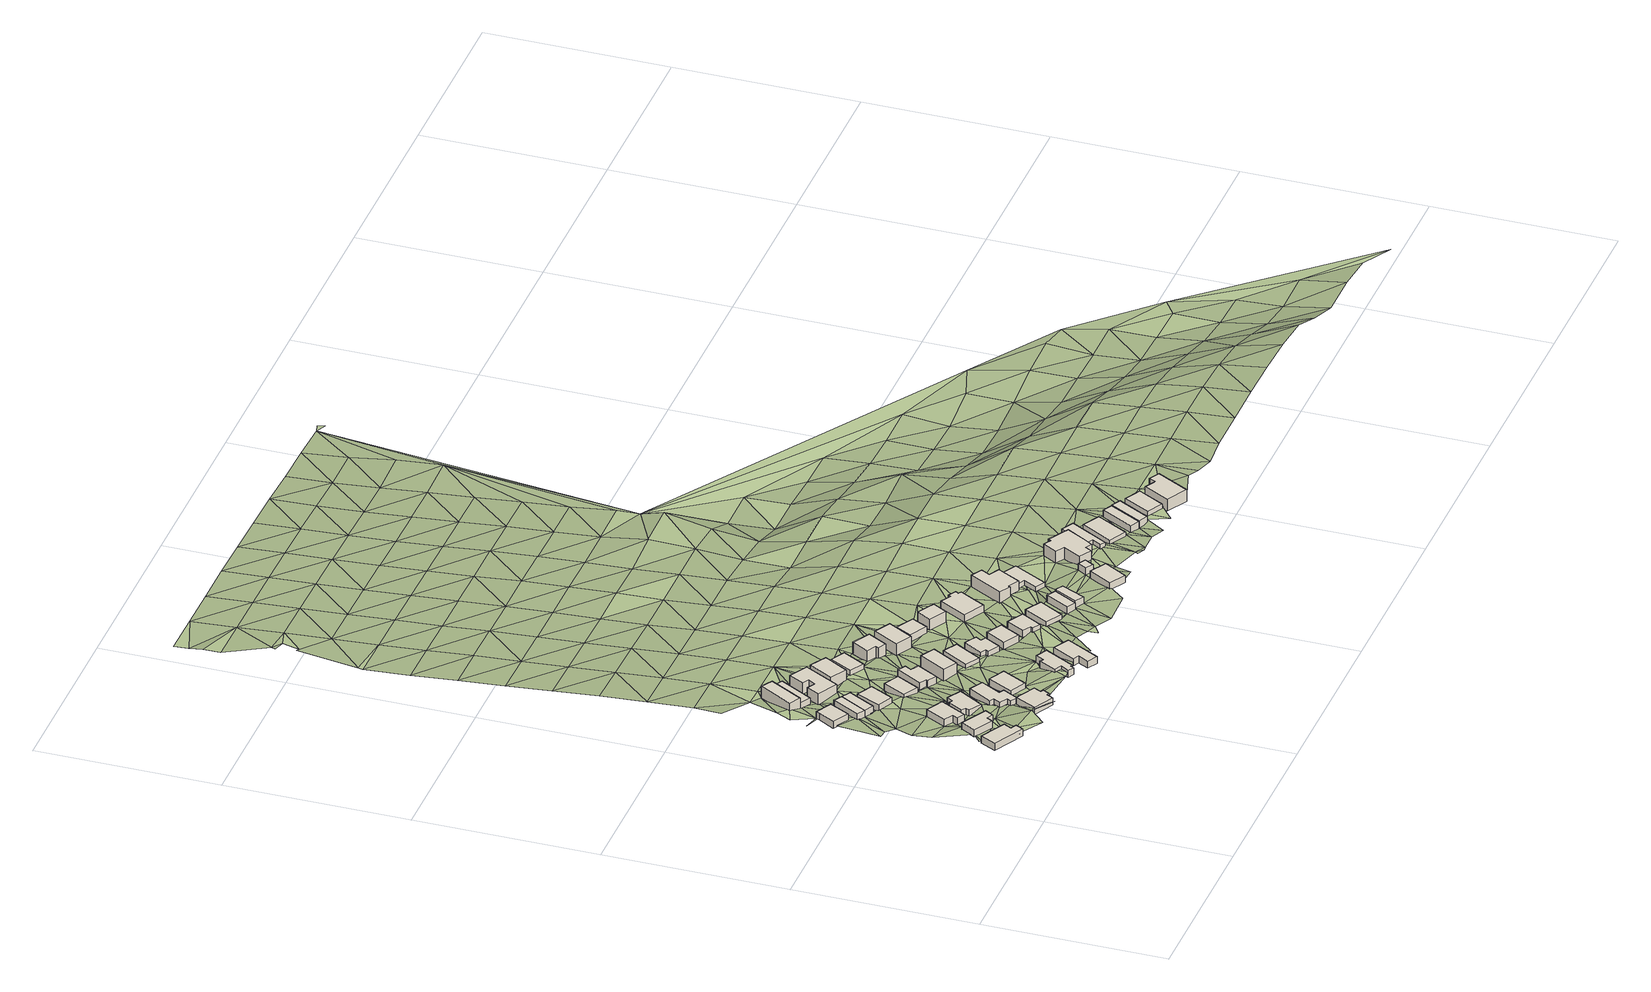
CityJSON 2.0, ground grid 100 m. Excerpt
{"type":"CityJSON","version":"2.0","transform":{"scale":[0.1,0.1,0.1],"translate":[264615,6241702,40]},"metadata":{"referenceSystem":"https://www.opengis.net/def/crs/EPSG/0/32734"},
"CityObjects":{
"building1":{"type":"Building","attributes":{"address":"5 Fryde Road University Estate Cape Town","building":"house","building:levels":1,"building_height":4.1,"plus_code":"4FRW3F63+G8X","ground_height":76.65,"roof_height":80.75},"geometry":[{"type":"Solid","lod":"1","boundaries":[[[[0,1,2,3]],[[1,4,5,2]],[[4,6,7,5]],[[6,8,9,7]],[[8,10,11,9]],[[10,0,3,11]],[[3,2,5,7,9,11]],[[10,8,6,4,1,0]]]]}]},
"building2":{"type":"Building","attributes":{"address":"3 Fryde Road University Estate Cape Town","building":"house","building:levels":1,"building_height":4.1,"plus_code":"4FRW3F63+J98","ground_height":76.65,"roof_height":80.75},"geometry":[{"type":"Solid","lod":"1","boundaries":[[[[12,13,14,15]],[[13,16,17,14]],[[16,18,19,17]],[[18,20,21,19]],[[20,22,23,21]],[[22,12,15,23]],[[15,14,17,19,21,23]],[[22,20,18,16,13,12]]]]}]},
"building3":{"type":"Building","attributes":{"address":"54 Ritchie Street University Estate Cape Town","building":"house","building:levels":1,"building_height":4.1,"plus_code":"4FRW3F63+MCF","ground_height":74.15,"roof_height":78.25},"geometry":[{"type":"Solid","lod":"1","boundaries":[[[[24,25,26,27]],[[25,28,29,26]],[[28,30,31,29]],[[30,32,33,31]],[[32,34,35,33]],[[34,24,27,35]],[[27,26,29,31,33,35]],[[34,32,30,28,25,24]]]]}]},
"building4":{"type":"Building","attributes":{"address":"57 Ritchie Street University Estate Cape Town","building":"house","building:levels":1,"building_height":4.1,"plus_code":"4FRW3F63+V9C","ground_height":70.13,"roof_height":74.23},"geometry":[{"type":"Solid","lod":"1","boundaries":[[[[36,37,38,39]],[[37,40,41,38]],[[40,42,43,41]],[[42,44,45,43]],[[44,36,39,45]],[[39,38,41,43,45]],[[44,42,40,37,36]]]]}]},
"building5":{"type":"Building","attributes":{"address":"59 Ritchie Street University Estate Cape Town","building":"house","building:levels":1,"building_height":4.1,"plus_code":"4FRW3F63+VC2","ground_height":70.13,"roof_height":74.23},"geometry":[{"type":"Solid","lod":"1","boundaries":[[[[46,47,48,49]],[[47,50,51,48]],[[50,52,53,51]],[[52,46,49,53]],[[49,48,51,53]],[[52,50,47,46]]]]}]},
"building6":{"type":"Building","attributes":{"address":"56 Ritchie Street University Estate Cape Town","building":"house","building:levels":1,"building_height":4.1,"plus_code":"4FRW3F63+MF7","ground_height":72.65,"roof_height":76.75},"geometry":[{"type":"Solid","lod":"1","boundaries":[[[[54,55,56,57]],[[55,58,59,56]],[[58,60,61,59]],[[60,62,63,61]],[[62,64,65,63]],[[64,66,67,65]],[[66,68,69,67]],[[68,54,57,69]],[[57,56,59,61,63,65,67,69]],[[68,66,64,62,60,58,55,54]]]]}]},
"building7":{"type":"Building","attributes":{"address":"4 Baris Road University Estate Cape Town","building":"house","building:levels":1,"building_height":4.1,"plus_code":"4FRW3F63+GGM","ground_height":74.81,"roof_height":78.91},"geometry":[{"type":"Solid","lod":"1","boundaries":[[[[70,71,72,73]],[[71,74,75,72]],[[74,76,77,75]],[[76,78,79,77]],[[78,80,81,79]],[[80,82,83,81]],[[82,84,85,83]],[[84,70,73,85]],[[73,72,75,77,79,81,83,85]],[[84,82,80,78,76,74,71,70]]]]}]},
"building8":{"type":"Building","attributes":{"address":"61 Ritchie Street University Estate Cape Town","building":"house","building:levels":1,"building_height":4.1,"plus_code":"4FRW3F63+RCV","ground_height":70.13,"roof_height":74.23},"geometry":[{"type":"Solid","lod":"1","boundaries":[[[[46,52,53,49]],[[52,86,87,53]],[[86,88,89,87]],[[88,46,49,89]],[[49,53,87,89]],[[88,86,52,46]]]]}]},
"building9":{"type":"Building","attributes":{"address":"63 Ritchie Street University Estate Cape Town","building":"house","building:levels":1,"building_height":4.1,"plus_code":"4FRW3F63+RF6","ground_height":70.13,"roof_height":74.23},"geometry":[{"type":"Solid","lod":"1","boundaries":[[[[90,91,92,93]],[[91,94,95,92]],[[94,96,97,95]],[[96,90,93,97]],[[93,92,95,97]],[[96,94,91,90]]]]}]},
"building10":{"type":"Building","attributes":{"address":"58 Ritchie Street University Estate Cape Town","building":"house","building:levels":1,"building_height":4.1,"plus_code":"4FRW3F63+JGF","ground_height":72.65,"roof_height":76.75},"geometry":[{"type":"Solid","lod":"1","boundaries":[[[[98,99,100,101]],[[99,102,103,100]],[[102,104,105,103]],[[104,106,107,105]],[[106,108,109,107]],[[108,110,111,109]],[[110,112,113,111]],[[112,114,115,113]],[[114,116,117,115]],[[116,98,101,117]],[[101,100,103,105,107,109,111,113,115,117]],[[116,114,112,110,108,106,104,102,99,98]]]]}]},
"building11":{"type":"Building","attributes":{"address":"34B Selbourne Road University Estate Cape Town","building":"house","building:levels":2,"building_height":6.9,"plus_code":"4FRW3F63+XCJ","ground_height":66.84,"roof_height":73.74},"geometry":[{"type":"Solid","lod":"1","boundaries":[[[[118,119,120,121]],[[119,122,123,120]],[[122,124,125,123]],[[124,118,121,125]],[[121,120,123,125]],[[124,122,119,118]]]]}]},
"building12":{"type":"Building","attributes":{"address":"34A Selbourne Road University Estate Cape Town","building":"house","building:levels":1,"building_height":4.1,"plus_code":"4FRW3F63+XCG","ground_height":66.84,"roof_height":70.94},"geometry":[{"type":"Solid","lod":"1","boundaries":[[[[118,124,126,127]],[[124,128,129,126]],[[128,130,131,129]],[[130,118,127,131]],[[127,126,129,131]],[[130,128,124,118]]]]}]},
"building13":{"type":"Building","attributes":{"address":"60 Ritchie Street University Estate Cape Town","building":"house","building:levels":1,"building_height":4.1,"plus_code":"4FRW3F63+JH4","ground_height":72.65,"roof_height":76.75},"geometry":[{"type":"Solid","lod":"1","boundaries":[[[[132,133,134,135]],[[133,136,137,134]],[[136,138,139,137]],[[138,132,135,139]],[[135,134,137,139]],[[138,136,133,132]]]]}]},
"building14":{"type":"Building","attributes":{"address":"65 Ritchie Street University Estate Cape Town","building":"house","building:levels":1,"building_height":4.1,"plus_code":"4FRW3F63+QGM","ground_height":68.79,"roof_height":72.89},"geometry":[{"type":"Solid","lod":"1","boundaries":[[[[140,141,142,143]],[[141,144,145,142]],[[144,146,147,145]],[[146,140,143,147]],[[143,142,145,147]],[[146,144,141,140]]]]}]},
"building15":{"type":"Building","attributes":{"address":"36 Selbourne Road University Estate Cape Town","building":"house","building:levels":2,"building_height":6.9,"plus_code":"4FRW3F63+WFP","ground_height":67.01,"roof_height":73.91},"geometry":[{"type":"Solid","lod":"1","boundaries":[[[[148,149,150,151]],[[149,152,153,150]],[[152,154,155,153]],[[154,156,157,155]],[[156,158,159,157]],[[158,160,161,159]],[[160,162,163,161]],[[162,148,151,163]],[[151,150,153,155,157,159,161,163]],[[162,160,158,156,154,152,149,148]]]]}]},
"building16":{"type":"Building","attributes":{"address":"67 Ritchie Street University Estate Cape Town","building":"house","building:levels":1,"building_height":4.1,"plus_code":"4FRW3F63+QH6","ground_height":70.51,"roof_height":74.61},"geometry":[{"type":"Solid","lod":"1","boundaries":[[[[164,165,166,167]],[[165,168,169,166]],[[168,170,171,169]],[[170,172,173,171]],[[172,174,175,173]],[[174,176,177,175]],[[176,178,179,177]],[[178,164,167,179]],[[167,166,169,171,173,175,177,179]],[[178,176,174,172,170,168,165,164]]]]}]},
"building17":{"type":"Building","attributes":{"address":"38 Selbourne Road University Estate Cape Town","building":"house","building:levels":2,"building_height":6.9,"plus_code":"4FRW3F63+WGG","ground_height":67.01,"roof_height":73.91},"geometry":[{"type":"Solid","lod":"1","boundaries":[[[[180,181,182,183]],[[181,184,185,182]],[[184,186,187,185]],[[186,180,183,187]],[[183,182,185,187]],[[186,184,181,180]]]]}]},
"building18":{"type":"Building","attributes":{"address":"1 Baris Road University Estate Cape Town","building":"house","building:levels":1,"building_height":4.1,"plus_code":"4FRW3F63+GMW","ground_height":73.32,"roof_height":77.42},"geometry":[{"type":"Solid","lod":"1","boundaries":[[[[188,189,190,191]],[[189,192,193,190]],[[192,194,195,193]],[[194,196,197,195]],[[196,198,199,197]],[[198,200,201,199]],[[200,202,203,201]],[[202,204,205,203]],[[204,206,207,205]],[[206,188,191,207]],[[191,190,193,195,197,199,201,203,205,207]],[[206,204,202,200,198,196,194,192,189,188]]]]}]},
"building19":{"type":"Building","attributes":{"address":"69 Ritchie Street University Estate Cape Town","building":"house","building:levels":2,"building_height":6.9,"plus_code":"4FRW3F63+PJV","ground_height":69.58,"roof_height":76.48},"geometry":[{"type":"Solid","lod":"1","boundaries":[[[[208,209,210,211]],[[209,212,213,210]],[[212,214,215,213]],[[214,208,211,215]],[[211,210,213,215]],[[214,212,209,208]]]]}]},
"building20":{"type":"Building","attributes":{"address":"40 Selbourne Road University Estate Cape Town","building":"house","building:levels":1,"building_height":4.1,"plus_code":"4FRW3F63+WH5","ground_height":66.49,"roof_height":70.59},"geometry":[{"type":"Solid","lod":"1","boundaries":[[[[216,217,218,219]],[[217,220,221,218]],[[220,222,223,221]],[[222,216,219,223]],[[219,218,221,223]],[[222,220,217,216]]]]}]},
"building21":{"type":"Building","attributes":{"address":"64 Ritchie Street University Estate Cape Town","building":"house","building:levels":1,"building_height":4.1,"plus_code":"4FRW3F63+GPG","ground_height":73.32,"roof_height":77.42},"geometry":[{"type":"Solid","lod":"1","boundaries":[[[[224,225,226,227]],[[225,228,229,226]],[[228,230,231,229]],[[230,232,233,231]],[[232,234,235,233]],[[234,224,227,235]],[[227,226,229,231,233,235]],[[234,232,230,228,225,224]]]]}]},
"building22":{"type":"Building","attributes":{"address":"71 Ritchie Street University Estate Cape Town","building":"house","building:levels":1,"building_height":4.1,"plus_code":"4FRW3F63+PM8","ground_height":68.74,"roof_height":72.84},"geometry":[{"type":"Solid","lod":"1","boundaries":[[[[236,237,238,239]],[[237,240,241,238]],[[240,242,243,241]],[[242,236,239,243]],[[239,238,241,243]],[[242,240,237,236]]]]}]},
"building23":{"type":"Building","attributes":{"address":"42 Selbourne Road University Estate Cape Town","building":"house","building:levels":2,"building_height":6.9,"plus_code":"4FRW3F63+VMJ","ground_height":66.49,"roof_height":73.39},"geometry":[{"type":"Solid","lod":"1","boundaries":[[[[244,245,246,247]],[[245,248,249,246]],[[248,250,251,249]],[[250,252,253,251]],[[252,254,255,253]],[[254,244,247,255]],[[247,246,249,251,253,255]],[[254,252,250,248,245,244]]]]}]},
"building24":{"type":"Building","attributes":{"address":"73 Ritchie Street University Estate Cape Town","building":"house","building:levels":1,"building_height":4.1,"plus_code":"4FRW3F63+MPP","ground_height":68.74,"roof_height":72.84},"geometry":[{"type":"Solid","lod":"1","boundaries":[[[[256,257,258,259]],[[257,260,261,258]],[[260,262,263,261]],[[262,264,265,263]],[[264,266,267,265]],[[266,268,269,267]],[[268,270,271,269]],[[270,256,259,271]],[[259,258,261,263,265,267,269,271]],[[270,268,266,264,262,260,257,256]]]]}]},
"building25":{"type":"Building","attributes":{"address":"44 Selbourne Road University Estate Cape Town","building":"house","building:levels":2,"building_height":6.9,"plus_code":"4FRW3F63+RPR","ground_height":67.23,"roof_height":74.13},"geometry":[{"type":"Solid","lod":"1","boundaries":[[[[272,273,274,275]],[[273,276,277,274]],[[276,278,279,277]],[[278,272,275,279]],[[275,274,277,279]],[[278,276,273,272]]]]}]},
"building26":{"type":"Building","attributes":{"address":"75 Ritchie Street University Estate Cape Town","building":"house","building:levels":1,"building_height":4.1,"plus_code":"4FRW3F63+MQ3","ground_height":70.76,"roof_height":74.86},"geometry":[{"type":"Solid","lod":"1","boundaries":[[[[280,281,282,283]],[[281,284,285,282]],[[284,286,287,285]],[[286,280,283,287]],[[283,282,285,287]],[[286,284,281,280]]]]}]},
"building27":{"type":"Building","attributes":{"address":"46 Selbourne Road University Estate Cape Town","building":"house","building:levels":1,"building_height":4.1,"plus_code":"4FRW3F63+RQC","ground_height":67.23,"roof_height":71.33},"geometry":[{"type":"Solid","lod":"1","boundaries":[[[[288,289,290,291]],[[289,292,293,290]],[[292,294,295,293]],[[294,288,291,295]],[[291,290,293,295]],[[294,292,289,288]]]]}]},
"building28":{"type":"Building","attributes":{"address":"77 Ritchie Street University Estate Cape Town","building":"house","building:levels":1,"building_height":4.1,"plus_code":"4FRW3F63+JRP","ground_height":70.76,"roof_height":74.86},"geometry":[{"type":"Solid","lod":"1","boundaries":[[[[296,297,298,299]],[[297,300,301,298]],[[300,302,303,301]],[[302,304,305,303]],[[304,306,307,305]],[[306,296,299,307]],[[299,298,301,303,305,307]],[[306,304,302,300,297,296]]]]}]},
"building29":{"type":"Building","attributes":{"address":"79 Ritchie Street University Estate Cape Town","building":"house","building:levels":1,"building_height":4.1,"plus_code":"4FRW3F63+JV4","ground_height":71.08,"roof_height":75.18},"geometry":[{"type":"Solid","lod":"1","boundaries":[[[[308,309,310,311]],[[309,312,313,310]],[[312,314,315,313]],[[314,308,311,315]],[[311,310,313,315]],[[314,312,309,308]]]]}]},
"building30":{"type":"Building","attributes":{"address":"48 Selbourne Road University Estate Cape Town","building":"house","building:levels":2,"building_height":6.9,"plus_code":"4FRW3F63+RR2","ground_height":67.23,"roof_height":74.13},"geometry":[{"type":"Solid","lod":"1","boundaries":[[[[316,317,318,319]],[[317,320,321,318]],[[320,322,323,321]],[[322,316,319,323]],[[319,318,321,323]],[[322,320,317,316]]]]}]},
"building31":{"type":"Building","attributes":{"address":"81 Ritchie Street University Estate Cape Town","building":"house","building:levels":1,"building_height":4.1,"plus_code":"4FRW3F63+HWM","ground_height":73.54,"roof_height":77.64},"geometry":[{"type":"Solid","lod":"1","boundaries":[[[[324,325,326,327]],[[325,328,329,326]],[[328,330,331,329]],[[330,324,327,331]],[[327,326,329,331]],[[330,328,325,324]]]]}]},
"building32":{"type":"Building","attributes":{"address":"50 Selbourne Road University Estate Cape Town","building":"house","building:levels":1,"building_height":4.1,"plus_code":"4FRW3F63+QV7","ground_height":68.93,"roof_height":73.03},"geometry":[{"type":"Solid","lod":"1","boundaries":[[[[332,333,334,335]],[[333,336,337,334]],[[336,338,339,337]],[[338,340,341,339]],[[340,342,343,341]],[[342,344,345,343]],[[344,346,347,345]],[[346,332,335,347]],[[335,334,337,339,341,343,345,347]],[[346,344,342,340,338,336,333,332]]]]}]},
"building33":{"type":"Building","attributes":{"address":"4 Lorraine Avenue University Estate Cape Town","building":"house","building:levels":1,"building_height":4.1,"plus_code":"4FRW3F63+HWH","ground_height":74.51,"roof_height":78.61},"geometry":[{"type":"Solid","lod":"1","boundaries":[[[[348,349,350,351]],[[349,352,353,350]],[[352,354,355,353]],[[354,348,351,355]],[[351,350,353,355]],[[354,352,349,348]]]]}]},
"building34":{"type":"Building","attributes":{"address":"52 Selbourne Road University Estate Cape Town","building":"house","building:levels":2,"building_height":6.9,"plus_code":"4FRW3F63+PX6","ground_height":69.59,"roof_height":76.49},"geometry":[{"type":"Solid","lod":"1","boundaries":[[[[356,357,358,359]],[[357,360,361,358]],[[360,362,363,361]],[[362,364,365,363]],[[364,366,367,365]],[[366,368,369,367]],[[368,370,371,369]],[[370,356,359,371]],[[359,358,361,363,365,367,369,371]],[[370,368,366,364,362,360,357,356]]]]}]},
"building35":{"type":"Building","attributes":{"address":"83 Ritchie Street University Estate Cape Town","building":"house","building:levels":1,"building_height":4.1,"plus_code":"4FRW3F64+G2P","ground_height":75.36,"roof_height":79.46},"geometry":[{"type":"Solid","lod":"1","boundaries":[[[[372,373,374,375]],[[373,376,377,374]],[[376,378,379,377]],[[378,372,375,379]],[[375,374,377,379]],[[378,376,373,372]]]]}]},
"building36":{"type":"Building","attributes":{"address":"54 Selbourne Road University Estate Cape Town","building":"house","building:levels":1,"building_height":4.1,"plus_code":"4FRW3F64+M2C","ground_height":69.59,"roof_height":73.69},"geometry":[{"type":"Solid","lod":"1","boundaries":[[[[380,381,382,383]],[[381,384,385,382]],[[384,386,387,385]],[[386,388,389,387]],[[388,390,391,389]],[[390,380,383,391]],[[383,382,385,387,389,391]],[[390,388,386,384,381,380]]]]}]},
"building37":{"type":"Building","attributes":{"address":"Ritchie Street University Estate Cape Town","building":"garage","building:levels":1,"building_height":4.1,"plus_code":"4FRW3F64+H3C","ground_height":75.36,"roof_height":79.46},"geometry":[{"type":"Solid","lod":"1","boundaries":[[[[392,393,394,395]],[[393,396,397,394]],[[396,398,399,397]],[[398,392,395,399]],[[395,394,397,399]],[[398,396,393,392]]]]}]},
"building38":{"type":"Building","attributes":{"address":"56 Selbourne Road University Estate Cape Town","building":"house","building:levels":2,"building_height":6.9,"plus_code":"4FRW3F64+J48","ground_height":72.74,"roof_height":79.64},"geometry":[{"type":"Solid","lod":"1","boundaries":[[[[400,401,402,403]],[[401,404,405,402]],[[404,406,407,405]],[[406,408,409,407]],[[408,410,411,409]],[[410,412,413,411]],[[412,414,415,413]],[[414,416,417,415]],[[416,418,419,417]],[[418,420,421,419]],[[420,400,403,421]],[[403,402,405,407,409,411,413,415,417,419,421]],[[420,418,416,414,412,410,408,406,404,401,400]]]]}]},
"building39":{"type":"Building","attributes":{"building":"garage","building:levels":1,"building_height":4.1,"plus_code":"4FRW3F64+J5G","ground_height":73.6,"roof_height":77.7},"geometry":[{"type":"Solid","lod":"1","boundaries":[[[[422,423,424,425]],[[423,426,427,424]],[[426,428,429,427]],[[428,430,431,429]],[[430,432,433,431]],[[432,434,435,433]],[[434,422,425,435]],[[425,424,427,429,431,433,435]],[[434,432,430,428,426,423,422]]]]}]},
"building40":{"type":"Building","attributes":{"address":"58 Selbourne Road University Estate Cape Town","building":"house","building:levels":1,"building_height":4.1,"plus_code":"4FRW3F64+H6M","ground_height":73.6,"roof_height":77.7},"geometry":[{"type":"Solid","lod":"1","boundaries":[[[[436,437,438,439]],[[437,440,441,438]],[[440,442,443,441]],[[442,436,439,443]],[[439,438,441,443]],[[442,440,437,436]]]]}]},
"building41":{"type":"Building","attributes":{"address":"60A Selbourne Road University Estate Cape Town","building":"house","building:levels":1,"building_height":4.1,"plus_code":"4FRW3F64+H76","ground_height":76.29,"roof_height":80.39},"geometry":[{"type":"Solid","lod":"1","boundaries":[[[[444,445,446,447]],[[445,448,449,446]],[[448,450,451,449]],[[450,444,447,451]],[[447,446,449,451]],[[450,448,445,444]]]]}]},
"building42":{"type":"Building","attributes":{"address":"60 Selbourne Road University Estate Cape Town","building":"house","building:levels":1,"building_height":4.1,"plus_code":"4FRW3F64+H74","ground_height":76.68,"roof_height":80.78},"geometry":[{"type":"Solid","lod":"1","boundaries":[[[[452,453,454,455]],[[453,456,457,454]],[[456,458,459,457]],[[458,452,455,459]],[[455,454,457,459]],[[458,456,453,452]]]]}]},
"building43":{"type":"Building","attributes":{"address":"62 Selbourne Road University Estate Cape Town","building":"house","building:levels":1,"building_height":4.1,"plus_code":"4FRW3F64+G8P","ground_height":76.51,"roof_height":80.61},"geometry":[{"type":"Solid","lod":"1","boundaries":[[[[460,461,462,463]],[[461,464,465,462]],[[464,466,467,465]],[[466,460,463,467]],[[463,462,465,467]],[[466,464,461,460]]]]}]},
"building44":{"type":"Building","attributes":{"address":"64 Selbourne Road University Estate Cape Town","building":"house","building:levels":2,"building_height":6.9,"plus_code":"4FRW3F64+G98","ground_height":76.51,"roof_height":83.41},"geometry":[{"type":"Solid","lod":"1","boundaries":[[[[468,469,470,471]],[[469,472,473,470]],[[472,474,475,473]],[[474,476,477,475]],[[476,478,479,477]],[[478,468,471,479]],[[471,470,473,475,477,479]],[[478,476,474,472,469,468]]]]}]},
"terrain1":{"type":"TINRelief","geometry":[{"type":"CompositeSurface","lod":"1","boundaries":[[[480,481,482]],[[483,484,485]],[[485,484,16]],[[485,486,487]],[[16,484,10]],[[10,8,488]],[[489,487,28]],[[490,488,481]],[[28,487,486]],[[10,488,491]],[[20,16,10]],[[20,18,16]],[[486,32,28]],[[492,493,494]],[[495,489,25]],[[496,488,490]],[[489,28,25]],[[20,10,491]],[[34,32,486]],[[494,497,492]],[[486,22,34]],[[496,491,488]],[[32,30,28]],[[493,495,52]],[[20,491,22]],[[497,498,499]],[[494,493,52]],[[497,494,498]],[[34,22,500]],[[501,502,503]],[[25,504,495]],[[34,500,505]],[[491,506,22]],[[507,52,495]],[[491,496,508]],[[34,505,24]],[[500,22,509]],[[507,495,504]],[[500,510,505]],[[511,496,512]],[[513,514,501]],[[70,496,511]],[[509,22,506]],[[498,494,47]],[[508,506,491]],[[514,513,515]],[[504,25,24]],[[516,24,505]],[[496,70,508]],[[86,52,507]],[[47,42,498]],[[501,42,517]],[[501,517,513]],[[506,518,509]],[[24,516,519]],[[519,516,520]],[[518,506,521]],[[506,508,522]],[[507,504,523]],[[507,94,86]],[[70,524,508]],[[525,504,24]],[[99,509,518]],[[47,526,42]],[[527,528,529]],[[119,515,513]],[[519,525,24]],[[530,531,532]],[[526,517,42]],[[84,524,70]],[[525,523,504]],[[94,88,86]],[[526,47,46]],[[54,509,99]],[[119,531,515]],[[526,533,517]],[[524,84,534]],[[535,524,534]],[[536,84,537]],[[534,84,538]],[[538,535,534]],[[519,539,525]],[[533,526,540]],[[46,541,526]],[[54,176,519]],[[541,46,88]],[[94,91,88]],[[54,99,542]],[[540,543,533]],[[535,98,544]],[[525,141,523]],[[545,538,84]],[[546,536,527]],[[535,538,133]],[[176,539,519]],[[141,91,523]],[[547,532,531]],[[536,546,84]],[[91,541,88]],[[547,548,532]],[[98,542,99]],[[540,549,543]],[[542,176,54]],[[119,550,531]],[[543,130,533]],[[133,98,535]],[[551,549,540]],[[84,546,545]],[[119,118,550]],[[130,543,549]],[[551,552,549]],[[176,172,539]],[[547,531,550]],[[176,542,178]],[[172,176,174]],[[541,91,553]],[[554,539,172]],[[118,130,550]],[[555,91,141]],[[549,556,130]],[[557,542,98]],[[178,542,558]],[[559,545,546]],[[181,541,553]],[[548,560,561]],[[557,98,133]],[[148,541,181]],[[547,562,548]],[[553,91,555]],[[554,172,170]],[[545,563,564]],[[141,554,555]],[[563,545,559]],[[558,542,557]],[[565,559,546]],[[566,561,560]],[[567,133,564]],[[548,562,560]],[[554,170,555]],[[130,568,550]],[[558,164,178]],[[569,559,565]],[[181,180,148]],[[547,550,568]],[[556,568,130]],[[133,567,557]],[[553,555,570]],[[571,563,559]],[[164,168,165]],[[556,148,568]],[[572,564,563]],[[573,555,170]],[[558,212,164]],[[168,573,170]],[[570,555,573]],[[574,575,566]],[[186,553,570]],[[572,567,564]],[[168,164,212]],[[563,571,572]],[[148,180,568]],[[567,576,557]],[[577,562,547]],[[574,566,560]],[[578,572,571]],[[579,580,206]],[[180,186,568]],[[209,557,576]],[[581,186,570]],[[547,568,577]],[[576,567,582]],[[573,168,583]],[[584,575,585]],[[586,168,212]],[[186,581,568]],[[567,572,587]],[[580,224,206]],[[567,587,582]],[[585,575,574]],[[576,588,209]],[[583,168,589]],[[560,562,590]],[[222,573,591]],[[589,168,586]],[[591,573,583]],[[586,212,209]],[[572,206,592]],[[562,577,593]],[[594,582,587]],[[595,596,584]],[[284,587,572]],[[592,206,224]],[[582,594,237]],[[572,592,284]],[[597,591,583]],[[587,598,594]],[[560,590,574]],[[581,599,568]],[[581,222,600]],[[591,245,222]],[[562,593,590]],[[595,584,585]],[[209,588,601]],[[583,589,602]],[[592,224,234]],[[599,577,568]],[[602,589,586]],[[601,586,209]],[[603,587,284]],[[604,234,605]],[[237,594,256]],[[245,600,222]],[[596,606,607]],[[599,581,600]],[[592,286,284]],[[608,602,586]],[[609,585,574]],[[588,237,610]],[[603,284,281]],[[606,596,595]],[[600,245,611]],[[588,610,601]],[[612,593,577]],[[234,613,592]],[[614,607,615]],[[602,608,611]],[[574,590,609]],[[281,616,603]],[[256,610,237]],[[286,592,617]],[[618,616,619]],[[604,620,234]],[[599,612,577]],[[256,619,610]],[[281,619,616]],[[613,617,592]],[[615,607,606]],[[621,622,623]],[[300,286,617]],[[601,292,278]],[[280,286,300]],[[601,624,292]],[[625,595,585]],[[626,604,623]],[[613,234,620]],[[624,601,610]],[[609,627,585]],[[628,600,611]],[[617,629,300]],[[599,600,628]],[[593,630,590]],[[614,631,632]],[[611,608,628]],[[633,593,612]],[[346,619,281]],[[620,604,626]],[[289,278,292]],[[626,623,622]],[[631,614,615]],[[634,280,300]],[[346,610,619]],[[606,595,625]],[[585,627,625]],[[346,281,280]],[[610,635,624]],[[608,278,628]],[[630,609,590]],[[593,633,630]],[[628,278,289]],[[613,620,636]],[[637,635,610]],[[638,612,599]],[[639,640,641]],[[288,624,635]],[[642,632,631]],[[622,328,626]],[[626,643,620]],[[637,610,346]],[[349,622,644]],[[289,288,628]],[[606,645,615]],[[280,634,332]],[[628,638,599]],[[288,635,317]],[[634,636,646]],[[620,309,636]],[[622,349,328]],[[647,627,609]],[[643,626,328]],[[639,642,648]],[[625,645,606]],[[639,648,640]],[[332,346,280]],[[649,650,651]],[[651,640,649]],[[631,648,642]],[[633,612,652]],[[332,634,646]],[[653,650,649]],[[636,309,646]],[[609,630,647]],[[631,615,654]],[[644,352,349]],[[643,328,308]],[[638,652,612]],[[346,344,637]],[[649,640,648]],[[288,317,655]],[[656,657,653]],[[352,644,658]],[[627,659,625]],[[645,654,615]],[[646,309,660]],[[637,344,661]],[[628,288,662]],[[308,328,663]],[[655,317,661]],[[627,647,659]],[[332,646,660]],[[638,628,662]],[[633,664,630]],[[656,653,649]],[[652,665,633]],[[308,666,309]],[[655,661,344]],[[655,662,288]],[[645,625,667]],[[648,631,668]],[[309,666,660]],[[654,669,631]],[[670,352,658]],[[630,664,647]],[[655,344,340]],[[332,660,333]],[[344,342,340]],[[633,665,664]],[[659,667,625]],[[663,671,308]],[[672,354,352]],[[672,352,670]],[[652,638,673]],[[649,648,668]],[[671,663,348]],[[631,669,668]],[[674,666,308]],[[675,654,645]],[[662,673,638]],[[671,674,308]],[[338,336,333]],[[647,676,659]],[[348,354,677]],[[333,660,362]],[[667,675,645]],[[666,678,679]],[[671,348,677]],[[670,376,672]],[[680,665,652]],[[672,393,354]],[[678,666,674]],[[362,338,333]],[[649,681,656]],[[340,682,655]],[[676,647,664]],[[338,682,340]],[[682,662,655]],[[683,669,654]],[[674,684,678]],[[673,680,652]],[[671,685,674]],[[668,681,649]],[[685,684,674]],[[672,376,393]],[[667,659,686]],[[392,677,354]],[[675,683,654]],[[356,678,684]],[[338,362,682]],[[393,392,354]],[[686,659,676]],[[673,662,687]],[[665,688,664]],[[689,690,373]],[[684,381,356]],[[680,691,665]],[[681,692,656]],[[356,360,357]],[[396,393,376]],[[360,682,362]],[[669,693,668]],[[687,662,682]],[[396,376,373]],[[356,381,360]],[[683,694,669]],[[676,664,688]],[[695,675,667]],[[690,696,373]],[[665,691,688]],[[667,686,697]],[[410,677,392]],[[396,373,698]],[[699,680,673]],[[698,398,396]],[[668,693,681]],[[677,700,701]],[[669,694,693]],[[392,398,702]],[[700,677,410]],[[675,695,683]],[[703,360,381]],[[673,687,699]],[[667,697,695]],[[373,704,698]],[[704,373,696]],[[392,702,410]],[[398,698,704]],[[676,705,686]],[[702,398,704]],[[701,703,381]],[[682,360,706]],[[680,707,691]],[[708,692,681]],[[705,676,688]],[[702,412,410]],[[700,408,701]],[[687,682,706]],[[709,694,683]],[[696,710,704]],[[680,699,707]],[[681,693,708]],[[696,711,710]],[[410,408,700]],[[706,360,703]],[[712,711,713]],[[703,701,408]],[[697,686,714]],[[683,695,709]],[[715,704,716]],[[717,711,712]],[[716,704,710]],[[714,686,705]],[[699,687,718]],[[719,711,717]],[[688,691,720]],[[711,721,710]],[[408,404,703]],[[691,707,722]],[[708,723,692]],[[404,408,406]],[[711,719,721]],[[724,716,710]],[[694,725,693]],[[716,724,726]],[[706,718,687]],[[709,727,694]],[[705,688,720]],[[695,697,728]],[[691,722,720]],[[697,714,729]],[[717,730,719]],[[731,730,717]],[[699,732,707]],[[725,708,693]],[[694,727,725]],[[703,404,733]],[[703,733,706]],[[728,709,695]],[[718,732,699]],[[721,719,436]],[[422,734,404]],[[697,729,728]],[[705,735,714]],[[450,730,731]],[[404,734,733]],[[731,736,453]],[[722,707,737]],[[738,723,708]],[[434,734,422]],[[731,453,450]],[[735,705,720]],[[721,436,432]],[[718,706,739]],[[740,727,709]],[[732,737,707]],[[434,432,734]],[[708,725,738]],[[729,714,741]],[[742,453,736]],[[733,739,706]],[[743,730,450]],[[709,728,740]],[[741,714,735]],[[436,744,432]],[[718,745,732]],[[720,722,746]],[[743,744,730]],[[727,747,725]],[[737,748,722]],[[723,738,749]],[[750,734,432]],[[751,752,742]],[[729,753,728]],[[739,745,718]],[[727,740,747]],[[734,754,733]],[[722,748,746]],[[753,729,741]],[[750,432,744]],[[751,755,752]],[[752,458,742]],[[737,732,756]],[[757,735,720]],[[738,725,758]],[[744,743,750]],[[733,754,739]],[[728,759,740]],[[734,750,754]],[[745,756,732]],[[725,747,758]],[[452,750,743]],[[760,458,752]],[[720,746,757]],[[759,728,753]],[[458,750,452]],[[741,735,761]],[[748,737,762]],[[763,749,738]],[[764,468,755]],[[765,745,739]],[[747,740,766]],[[756,762,737]],[[758,763,738]],[[735,757,761]],[[739,754,765]],[[755,468,466]],[[740,759,766]],[[767,753,741]],[[458,768,750]],[[458,760,768]],[[769,741,761]],[[748,770,746]],[[758,747,771]],[[760,466,772]],[[762,773,748]],[[763,774,749]],[[775,756,745]],[[476,466,468]],[[765,776,745]],[[741,769,767]],[[771,747,766]],[[777,778,474]],[[476,468,478]],[[750,779,754]],[[746,770,757]],[[759,753,780]],[[476,772,466]],[[748,773,770]],[[768,760,772]],[[756,775,762]],[[745,776,775]],[[770,761,757]],[[779,765,754]],[[772,476,474]],[[763,758,781]],[[779,750,768]],[[753,767,780]],[[782,758,771]],[[778,783,474]],[[784,766,759]],[[785,773,762]],[[758,782,781]],[[786,776,765]],[[787,774,763]],[[762,775,785]],[[474,788,772]],[[759,780,784]],[[772,788,768]],[[789,771,766]],[[765,779,786]],[[788,474,783]],[[770,790,761]],[[763,781,787]],[[770,773,790]],[[771,789,782]],[[785,791,773]],[[766,784,789]],[[788,783,792]],[[793,769,761]],[[768,794,779]],[[775,776,795]],[[776,786,796]],[[767,769,793]],[[788,794,768]],[[797,788,792]],[[773,791,790]],[[795,785,775]],[[776,796,795]],[[779,798,786]],[[767,793,780]],[[782,799,781]],[[789,800,782]],[[798,779,794]],[[801,791,785]],[[793,784,780]],[[781,799,787]],[[782,800,799]],[[802,788,797]],[[796,786,803]],[[785,795,801]],[[788,802,794]],[[789,784,793]],[[798,803,786]],[[790,804,761]],[[790,791,805]],[[802,797,806]],[[796,807,795]],[[793,800,789]],[[791,801,805]],[[787,799,808]],[[798,794,809]],[[803,807,796]],[[809,794,802]],[[795,810,801]],[[793,761,811]],[[803,798,812]],[[799,800,813]],[[810,795,807]],[[814,800,793]],[[812,798,809]],[[805,804,790]],[[806,815,802]],[[805,801,816]],[[800,814,813]],[[807,803,817]],[[818,808,799]],[[816,801,810]],[[809,802,815]],[[815,806,819]],[[803,812,817]],[[818,799,813]],[[804,820,761]],[[810,807,821]],[[804,805,816]],[[809,822,812]],[[817,821,807]],[[815,822,809]],[[814,793,811]],[[810,823,816]],[[812,824,817]],[[821,823,810]],[[811,813,814]],[[822,824,812]],[[815,819,825]],[[804,816,826]],[[811,818,813]],[[821,817,827]],[[823,826,816]],[[822,815,825]],[[825,819,828]],[[824,827,817]],[[821,829,823]],[[820,830,761]],[[822,831,824]],[[827,829,821]],[[825,831,822]],[[826,820,804]],[[826,823,832]],[[827,824,833]],[[834,835,811]],[[829,832,823]],[[831,833,824]],[[828,836,825]],[[832,820,826]],[[825,836,831]],[[829,827,837]],[[836,828,838]],[[833,839,827]],[[832,829,837]],[[827,839,837]],[[840,833,831]],[[836,840,831]],[[832,841,820]],[[842,839,833]],[[837,841,832]],[[838,843,836]],[[840,842,833]],[[837,839,844]],[[845,840,836]],[[842,844,839]],[[820,841,830]],[[845,836,843]],[[846,841,837]],[[840,847,842]],[[844,846,837]],[[840,845,847]],[[841,846,830]],[[848,844,842]],[[849,845,843]],[[842,847,848]],[[850,846,844]],[[844,848,850]],[[851,847,845]],[[846,852,830]],[[849,853,845]],[[851,848,847]],[[845,853,851]],[[852,846,850]],[[854,830,852]],[[855,853,849]],[[850,848,856]],[[851,857,848]],[[850,854,852]],[[857,856,848]],[[858,851,853]],[[854,850,856]],[[853,855,858]],[[857,851,859]],[[851,858,859]],[[857,860,856]],[[855,861,858]],[[857,859,860]],[[854,856,862]],[[858,863,859]],[[862,856,860]],[[863,858,861]],[[860,859,864]],[[864,859,863]],[[862,860,864]],[[865,863,861]],[[864,863,866]],[[866,862,864]],[[865,866,863]],[[862,866,867]],[[865,868,866]],[[866,868,867]]]}]}
},
"vertices":[
[58,350,366],[12,264,366],[12,264,408],[58,350,408],[185,173,366],[185,173,408],[207,216,366],[207,216,408],[175,233,366],[175,233,408],[198,276,366],[198,276,408],
[144,481,366],[100,400,366],[100,400,408],[144,481,408],[206,342,366],[206,342,408],[224,375,366],[224,375,408],[259,356,366],[259,356,408],[286,404,366],[286,404,408],
[334,650,341],[239,700,341],[239,700,382],[334,650,382],[178,586,341],[178,586,382],[228,559,341],[228,559,382],[213,530,341],[213,530,382],[258,507,341],[258,507,382],
[93,1214,301],[43,1127,301],[43,1127,342],[93,1214,342],[133,1077,301],[133,1077,342],[192,1189,301],[192,1189,342],[103,1236,301],[103,1236,342],
[276,1161,301],[231,1186,301],[231,1186,342],[276,1161,342],[147,1035,301],[147,1035,342],[192,1010,301],[192,1010,342],
[474,600,326],[397,645,326],[397,645,368],[474,600,368],[377,611,326],[377,611,368],[358,622,326],[358,622,368],[309,540,326],[309,540,368],[333,526,326],[333,526,368],[326,503,326],[326,503,368],[393,464,326],[393,464,368],
[479,308,348],[419,189,348],[419,189,389],[479,308,389],[533,132,348],[533,132,389],[552,170,348],[552,170,389],[566,163,348],[566,163,389],[586,202,348],[586,202,389],[570,210,348],[570,210,389],[591,251,348],[591,251,389],
[243,984,301],[243,984,342],[324,1132,301],[324,1132,342],
[346,920,301],[412,1048,301],[412,1048,342],[346,920,342],[323,1094,301],[323,1094,342],[259,960,301],[259,960,342],
[587,523,326],[511,565,326],[511,565,368],[587,523,368],[436,432,326],[436,432,368],[459,420,326],[459,420,368],[437,381,326],[437,381,368],[482,356,326],[482,356,368],[470,333,326],[470,333,368],[507,312,326],[507,312,368],[554,398,326],[554,398,368],[526,413,326],[526,413,368],
[305,1538,268],[244,1574,268],[244,1574,337],[305,1538,337],[140,1388,268],[140,1388,337],[202,1355,268],[202,1355,337],
[202,1355,309],[305,1538,309],[261,1322,268],[261,1322,309],[364,1505,268],[364,1505,309],
[720,455,326],[628,502,326],[628,502,368],[720,455,368],[557,364,326],[557,364,368],[648,317,326],[648,317,368],
[562,960,288],[477,1005,288],[477,1005,329],[562,960,329],[410,879,288],[410,879,329],[494,834,288],[494,834,329],
[483,1415,270],[381,1470,270],[381,1470,339],[483,1415,339],[335,1386,270],[335,1386,339],[370,1367,270],[370,1367,339],[348,1327,270],[348,1327,339],[303,1351,270],[303,1351,339],[265,1281,270],[265,1281,339],[377,1220,270],[377,1220,339],
[662,886,305],[618,911,305],[618,911,346],[662,886,346],[638,947,305],[638,947,346],[594,972,305],[594,972,346],[513,829,305],[513,829,346],[551,808,305],[551,808,346],[546,798,305],[546,798,346],[597,769,305],[597,769,346],
[507,1404,270],[428,1270,270],[428,1270,339],[507,1404,339],[518,1218,270],[518,1218,339],[596,1352,270],[596,1352,339],
[898,345,333],[874,300,333],[874,300,374],[898,345,374],[855,311,333],[855,311,374],[805,216,333],[805,216,374],[846,195,333],[846,195,374],[821,148,333],[821,148,374],[852,131,333],[852,131,374],[863,150,333],[863,150,374],[873,145,333],[873,145,374],[962,311,333],[962,311,374],
[719,702,296],[805,852,296],[805,852,365],[719,702,365],[728,896,296],[728,896,365],[642,746,296],[642,746,365],
[637,1339,265],[568,1214,265],[568,1214,306],[637,1339,306],[647,1170,265],[647,1170,306],[716,1296,265],[716,1296,306],
[997,286,333],[929,160,333],[929,160,374],[997,286,374],[963,142,333],[963,142,374],[931,83,333],[931,83,374],[987,53,333],[987,53,374],[1087,238,333],[1087,238,374],
[854,630,287],[939,778,287],[939,778,328],[854,630,328],[860,823,287],[860,823,328],[775,675,287],[775,675,328],
[877,1219,265],[780,1272,265],[780,1272,334],[877,1219,334],[728,1178,265],[728,1178,334],[779,1150,265],[779,1150,334],[771,1136,265],[771,1136,334],[817,1111,265],[817,1111,334],
[968,745,287],[906,639,287],[906,639,328],[968,745,328],[934,623,287],[934,623,328],[925,607,287],[925,607,328],[989,570,287],[989,570,328],[1041,660,287],[1041,660,328],[1014,676,287],[1014,676,328],[1033,708,287],[1033,708,328],
[902,1199,272],[824,1059,272],[824,1059,341],[902,1199,341],[914,1010,272],[914,1010,341],[992,1149,272],[992,1149,341],
[1148,613,308],[1061,660,308],[1061,660,349],[1148,613,349],[999,549,308],[999,549,349],[1086,501,308],[1086,501,349],
[1112,1068,272],[1013,1121,272],[1013,1121,313],[1112,1068,313],[965,1033,272],[965,1033,313],[1065,980,272],[1065,980,313],
[1278,544,308],[1187,594,308],[1187,594,349],[1278,544,349],[1132,495,308],[1132,495,349],[1178,469,308],[1178,469,349],[1170,455,308],[1170,455,349],[1214,430,308],[1214,430,349],
[1408,492,311],[1317,543,311],[1317,543,352],[1408,492,352],[1241,408,311],[1241,408,352],[1331,357,311],[1331,357,352],
[1234,999,272],[1140,1052,272],[1140,1052,341],[1234,999,341],[1094,972,272],[1094,972,341],[1188,919,272],[1188,919,341],
[1491,445,335],[1441,472,335],[1441,472,376],[1491,445,376],[1370,340,335],[1370,340,376],[1420,314,335],[1420,314,376],
[1320,765,289],[1401,911,289],[1401,911,330],[1320,765,330],[1385,920,289],[1385,920,330],[1395,938,289],[1395,938,330],[1351,962,289],[1351,962,330],[1344,948,289],[1344,948,330],[1287,980,289],[1287,980,330],[1203,829,289],[1203,829,330],
[1491,445,345],[1420,314,345],[1420,314,386],[1491,445,386],[1471,288,345],[1471,288,386],[1534,420,345],[1534,420,386],
[1606,781,296],[1547,812,296],[1547,812,365],[1606,781,365],[1574,862,296],[1574,862,365],[1511,896,296],[1511,896,365],[1409,709,296],[1409,709,365],[1472,675,296],[1472,675,365],[1476,684,296],[1476,684,365],[1536,652,296],[1536,652,365],
[1711,149,354],[1786,278,354],[1786,278,395],[1711,149,395],[1695,330,354],[1695,330,395],[1620,201,354],[1620,201,395],
[1706,726,296],[1619,772,296],[1619,772,337],[1706,726,337],[1558,658,296],[1558,658,337],[1590,641,296],[1590,641,337],[1552,569,296],[1552,569,337],[1607,540,296],[1607,540,337],
[1742,409,354],[1713,359,354],[1713,359,395],[1742,409,395],[1754,334,354],[1754,334,395],[1784,385,354],[1784,385,395],
[1955,440,327],[2020,556,327],[2020,556,396],[1955,440,396],[1905,621,327],[1905,621,396],[1896,606,327],[1896,606,396],[1855,630,327],[1855,630,396],[1809,550,327],[1809,550,396],[1857,522,327],[1857,522,396],[1801,424,327],[1801,424,396],[1872,383,327],[1872,383,396],[1893,420,327],[1893,420,396],[1928,400,327],[1928,400,396],
[2020,556,336],[1955,440,336],[1955,440,377],[2020,556,377],[1994,418,336],[1994,418,377],[1967,368,336],[1967,368,377],[1996,352,336],[1996,352,377],[2112,561,336],[2112,561,377],[2043,599,336],[2043,599,377],
[2116,510,336],[2021,337,336],[2021,337,377],[2116,510,377],[2117,285,336],[2117,285,377],[2212,459,336],[2212,459,377],
[2192,240,363],[2287,417,363],[2287,417,404],[2192,240,404],[2236,445,363],[2236,445,404],[2142,266,363],[2142,266,404],
[2287,417,367],[2192,240,367],[2192,240,408],[2287,417,408],[2242,213,367],[2242,213,408],[2338,390,367],[2338,390,408],
[2369,374,365],[2290,228,365],[2290,228,406],[2369,374,406],[2379,180,365],[2379,180,406],[2459,326,365],[2459,326,406],
[2463,300,365],[2386,158,365],[2386,158,434],[2463,300,434],[2503,95,365],[2503,95,434],[2600,273,365],[2600,273,434],[2543,304,365],[2543,304,434],[2523,268,365],[2523,268,434],
[150,169,407],[185,173,394],[12,264,380],[46,355,380],[58,350,380],[100,400,380],[144,481,380],[46,605,354],[207,216,394],[31,707,354],[295,105,394],[295,355,366],[0,862,334],[46,855,334],[147,1035,318],[91,811,334],[380,192,394],[46,1105,318],[133,1077,318],[43,1127,318],[326,503,341],[103,1236,302],[20,1257,302],[93,1214,318],[295,855,320],[309,540,341],[437,381,348],[259,960,320],[470,333,348],[393,464,366],[333,526,341],[419,189,394],[519,118,378],[140,1388,302],[46,1355,302],[88,1437,302],[358,622,341],[202,1355,283],[436,432,348],[397,645,341],[377,611,341],[459,420,348],[482,356,348],[346,920,320],[507,312,348],[410,879,320],[265,1281,283],[566,163,378],[552,170,378],[533,132,378],[15,1709,286],[186,1614,268],[46,1860,270],[261,1322,283],[544,355,348],[554,398,348],[586,202,378],[570,210,378],[557,364,348],[494,834,305],[303,1351,283],[377,1220,301],[544,605,326],[295,1355,283],[526,413,348],[648,317,348],[772,146,368],[295,1860,259],[46,2110,254],[335,1386,283],[295,1610,268],[348,1327,283],[370,1367,283],[518,1218,288],[562,960,305],[544,1105,288],[381,1470,283],[719,702,315],[642,746,305],[805,216,368],[295,2360,226],[46,2360,236],[295,2110,245],[793,355,338],[720,455,338],[821,148,368],[46,2610,214],[793,605,315],[544,1610,260],[846,195,368],[568,1214,288],[855,311,338],[898,345,338],[647,1170,288],[295,2610,206],[46,2860,194],[775,675,315],[544,1860,250],[874,300,338],[873,145,368],[929,160,363],[637,1339,270],[854,630,315],[771,1136,280],[46,3110,175],[295,2860,187],[824,1059,280],[925,607,308],[860,823,296],[793,1105,280],[544,2360,215],[728,1178,280],[1042,355,333],[544,2110,234],[906,639,315],[295,3110,170],[46,3360,153],[779,1150,280],[934,623,308],[793,1610,253],[793,1355,265],[914,1010,280],[817,1111,280],[989,570,308],[1136,214,363],[1042,105,363],[295,3360,148],[46,3610,135],[902,1199,280],[544,2610,197],[1042,855,287],[877,1219,280],[793,1860,243],[1214,430,335],[54,3637,135],[295,3610,131],[1041,660,308],[1170,455,335],[1014,676,308],[1033,708,308],[1241,408,335],[1214,124,363],[1263,157,363],[1207,177,363],[1065,980,287],[544,3110,165],[1291,355,335],[544,2860,181],[1042,1355,263],[1178,469,335],[793,2360,204],[295,3860,115],[155,3996,102],[793,2110,225],[1187,594,311],[1094,972,287],[1278,544,311],[1188,919,289],[1042,1610,250],[201,4086,98],[141,4125,102],[135,4104,102],[174,3991,98],[1331,357,335],[1361,104,363],[544,3360,144],[1291,605,311],[793,2610,188],[295,4110,98],[295,4360,80],[43,4452,83],[46,4360,83],[1042,1860,238],[53,4531,65],[544,3610,126],[1291,1105,276],[295,4610,63],[46,4610,65],[1540,105,372],[793,2860,174],[1409,709,311],[1234,999,276],[1291,1355,263],[1441,472,345],[1042,2360,201],[1042,2110,220],[1472,675,319],[793,3110,160],[544,4110,93],[544,3860,109],[1620,201,372],[1552,569,319],[1540,355,345],[1291,1610,244],[1540,605,319],[793,3360,140],[1042,2610,190],[1607,540,319],[1536,652,319],[1476,684,319],[1291,1860,232],[544,4360,77],[1540,1105,283],[793,3610,120],[1558,658,319],[1590,641,319],[1042,2860,173],[1540,1355,273],[1291,2360,199],[1711,149,378],[1776,143,378],[1291,2110,217],[544,4610,61],[793,4110,87],[793,3860,103],[1042,3360,133],[1832,240,354],[1042,3110,158],[1789,355,354],[1540,1610,251],[1789,605,327],[1706,726,327],[1801,424,354],[1789,855,302],[1872,383,354],[1291,2610,181],[1789,1105,291],[1540,1860,192],[793,4360,74],[1042,3610,114],[1967,368,363],[1947,175,386],[1978,139,386],[1939,161,386],[1291,2860,167],[1893,420,354],[1928,400,363],[2002,144,386],[1789,1355,288],[2021,337,363],[1540,2360,201],[1996,352,363],[1540,2110,185],[793,4610,60],[1994,418,363],[1042,4110,80],[1955,440,363],[1042,3860,95],[1291,3360,133],[1291,3110,152],[2117,285,363],[2102,142,386],[1789,1610,255],[2038,855,308],[2038,605,336],[1540,2610,205],[2171,104,391],[1789,1860,192],[1042,4360,67],[2038,1105,295],[1291,3610,107],[1540,2860,167],[2242,213,391],[2236,445,367],[2212,459,367],[2038,1355,286],[1789,2360,166],[1291,3860,86],[1789,2110,144],[1042,4610,52],[2287,605,342],[2287,105,391],[2290,228,391],[1540,3110,147],[2287,855,316],[2379,180,391],[2038,1610,187],[1789,2610,214],[1291,4110,71],[1540,3360,127],[2369,374,367],[1795,2738,175],[2038,1860,192],[1291,4360,58],[2386,158,391],[2287,1105,298],[1540,3610,102],[1789,3110,142],[2537,605,342],[1789,2860,175],[2038,2360,47],[1540,3860,79],[2537,355,365],[2038,2110,64],[1291,4610,43],[2287,1610,172],[2287,1355,279],[2503,95,391],[2537,105,391],[2537,855,318],[1789,3360,122],[1540,4360,42],[1540,4110,58],[2705,153,384],[1789,3610,96],[2287,1860,145],[2537,1105,296],[1540,4610,32],[2786,355,358],[1789,3860,75],[2287,2360,52],[2287,2110,60],[2765,121,384],[2038,3860,87],[2786,605,341],[2537,1610,189],[2537,1355,220],[2863,93,384],[2786,855,322],[1789,4360,26],[1789,4110,50],[2537,1860,91],[3035,355,360],[2786,1105,300],[2786,2110,34],[2537,2110,42],[3035,105,381],[2786,1355,142],[1789,4610,15],[3035,605,342],[2786,1610,62],[2242,4599,12],[3035,855,324],[2038,4360,26],[2038,4110,63],[3284,355,366],[2786,1860,51],[3035,1105,216],[2038,4610,3],[3284,105,381],[3284,1860,40],[3035,1355,64],[3284,605,343],[3035,1610,34],[3284,855,320],[3533,355,362],[3035,1860,38],[3284,1105,168],[3533,105,385],[3284,1355,48],[3701,1662,88],[3533,605,330],[3284,1610,20],[3533,855,236],[2299,4572,12],[2287,4610,12],[3782,355,344],[3533,1355,64],[3782,105,379],[3533,1105,117],[3782,605,276],[3533,1610,65],[3782,855,167],[4031,105,364],[3782,1105,107],[4031,355,302],[3782,1355,104],[4031,605,203],[4031,855,115],[4280,105,328],[4031,1105,95],[4280,605,128],[4031,1355,110],[4280,355,220],[4188,1328,105],[4529,105,217],[4280,1105,95],[4280,855,98],[4529,355,131],[4529,605,88],[4529,855,90],[4778,105,126],[4618,918,90],[4778,355,84],[4778,605,70],[5027,105,125],[5027,355,87],[5417,4,105],[5276,105,88]
]}
